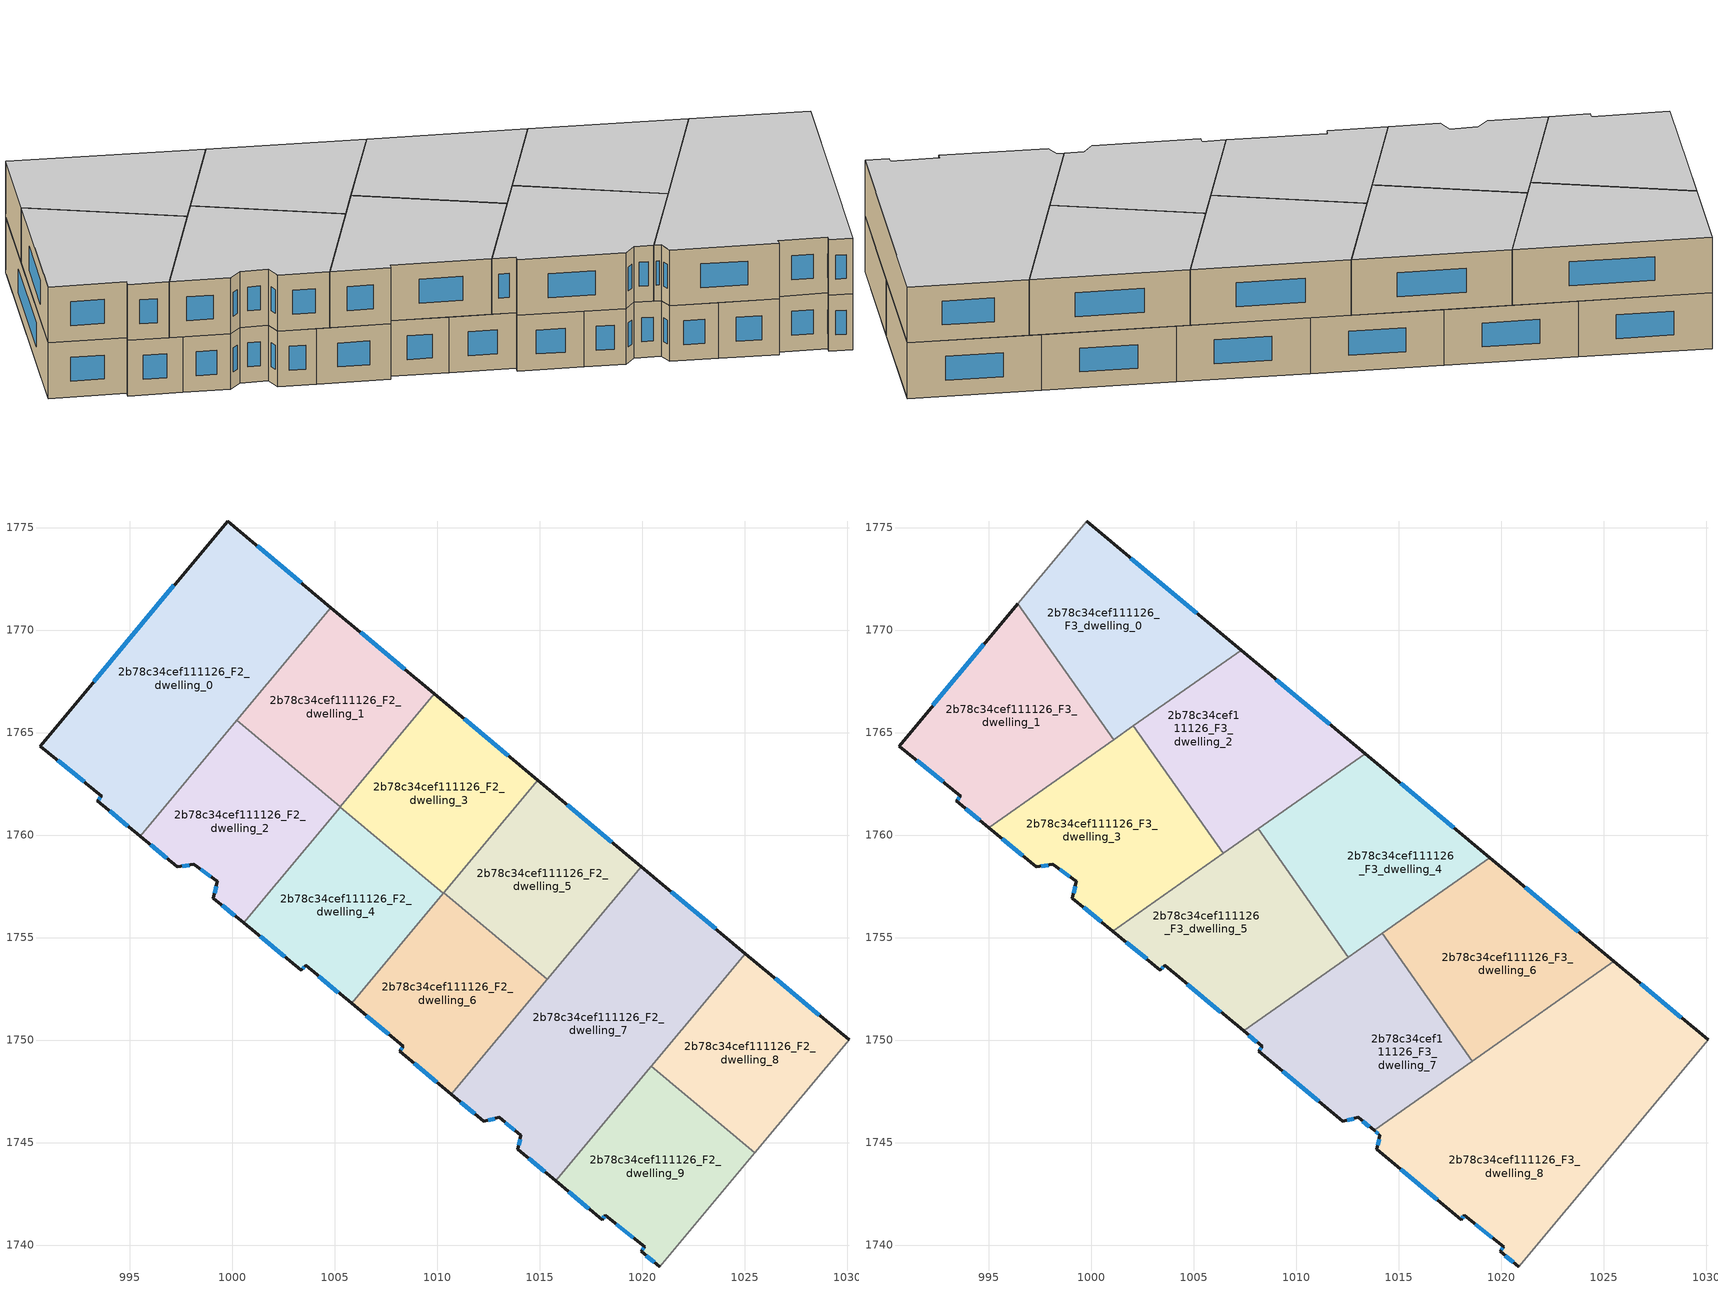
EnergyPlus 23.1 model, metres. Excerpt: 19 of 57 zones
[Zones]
2b78c34cef111126_F2_dwelling_0
 floor to 2b78c34cef111126_F1_dwelling_0 (EU_floor_Construction): 1004.81,1771.1 995.5,1759.95 993.42,1761.67 993.63,1761.9 990.62,1764.34 999.76,1775.31 z6
 wall outside (EU_wall_Construction): 1004.81,1771.1 999.76,1775.31 990.62,1764.34 993.63,1761.9 993.42,1761.67 995.5,1759.95 z6:9
 wall to 2b78c34cef111126_F2_dwelling_2 (EU_wall_Construction): 995.5,1759.95 1000.21,1765.59 z6:9
 wall to 2b78c34cef111126_F2_dwelling_1 (EU_wall_Construction): 1000.21,1765.59 1004.81,1771.1 z6:9
 window (EU_Window_Construction): 1003.37,1772.3 1001.2,1774.1 / 994.01,1761.17 994.9,1760.44 / 993.57,1761.83 993.48,1761.73 / 991.48,1763.64 992.77,1762.6 / 997.15,1772.17 993.23,1767.47 z6.86:8.14
2b78c34cef111126_F2_dwelling_1
 floor to 2b78c34cef111126_F1_dwelling_1 (EU_floor_Construction): 1009.86,1766.88 1005.26,1761.38 1000.21,1765.59 1004.81,1771.1 z6
 wall outside (EU_wall_Construction): 1009.86,1766.88 1004.81,1771.1 z6:9
 wall to 2b78c34cef111126_F2_dwelling_2 (EU_wall_Construction): 1000.21,1765.59 1005.26,1761.38 z6:9
 wall to 2b78c34cef111126_F2_dwelling_3 (EU_wall_Construction): 1005.26,1761.38 1009.86,1766.88 z6:9
 window (EU_Window_Construction): 1008.42,1768.09 1006.25,1769.89 z6.86:8.14
 ceiling adiabatic (EU_roof_Construction): 1007.3,1769.02 1004.81,1771.1 1000.32,1765.72 1000.69,1765.19 1001.23,1764.74 z9
2b78c34cef111126_F2_dwelling_2
 floor to 2b78c34cef111126_F1_dwelling_2 (EU_floor_Construction): 1005.26,1761.38 1000.54,1755.72 999.08,1756.93 999.27,1757.73 998.12,1758.57 997.32,1758.44 995.5,1759.95 1000.21,1765.59 z6
 wall outside (EU_wall_Construction): 995.5,1759.95 997.32,1758.44 998.12,1758.57 999.27,1757.73 999.08,1756.93 1000.54,1755.72 z6:9
 wall to 2b78c34cef111126_F2_dwelling_4 (EU_wall_Construction): 1000.54,1755.72 1005.25,1761.36 z6:9
 wall to 2b78c34cef111126_F2_dwelling_3 (EU_wall_Construction): 1005.25,1761.36 1005.26,1761.38 z6:9
 window (EU_Window_Construction): 996.02,1759.52 996.8,1758.87 / 999.5,1756.58 1000.12,1756.07 / 999.21,1757.5 999.13,1757.16 / 998.45,1758.33 998.94,1757.97 / 997.55,1758.48 997.89,1758.53 z6.86:8.14
2b78c34cef111126_F2_dwelling_3
 floor to 2b78c34cef111126_F1_dwelling_3 (EU_floor_Construction): 1014.9,1762.67 1010.29,1757.16 1005.25,1761.36 1009.86,1766.88 z6
 wall outside (EU_wall_Construction): 1014.9,1762.67 1009.86,1766.88 z6:9
 wall to 2b78c34cef111126_F2_dwelling_4 (EU_wall_Construction): 1005.25,1761.36 1010.29,1757.16 z6:9
 wall to 2b78c34cef111126_F2_dwelling_5 (EU_wall_Construction): 1010.31,1757.18 1014.9,1762.67 z6:9
 wall to 2b78c34cef111126_F2_dwelling_6 (EU_wall_Construction): 1010.3,1757.16 1010.31,1757.18 z6:9
 window (EU_Window_Construction): 1013.46,1763.88 1011.3,1765.68 z6.86:8.14
2b78c34cef111126_F2_dwelling_4
 floor to 2b78c34cef111126_F1_dwelling_4 (EU_floor_Construction): 1010.29,1757.16 1005.81,1751.79 1003.57,1753.65 1003.36,1753.41 1000.54,1755.72 1005.25,1761.36 z6
 wall outside (EU_wall_Construction): 1000.54,1755.72 1003.36,1753.41 1003.57,1753.65 1005.81,1751.79 z6:9
 wall to 2b78c34cef111126_F2_dwelling_6 (EU_wall_Construction): 1005.81,1751.79 1010.29,1757.16 z6:9
 window (EU_Window_Construction): 1004.21,1753.11 1005.17,1752.32 / 1003.42,1753.48 1003.51,1753.58 / 1001.35,1755.06 1002.56,1754.07 z6.86:8.14
2b78c34cef111126_F2_dwelling_5
 floor to 2b78c34cef111126_F1_dwelling_5 (EU_floor_Construction): 1019.96,1758.45 1015.37,1752.95 1010.31,1757.18 1014.9,1762.67 z6
 wall outside (EU_wall_Construction): 1019.96,1758.45 1014.9,1762.67 z6:9
 wall to 2b78c34cef111126_F2_dwelling_6 (EU_wall_Construction): 1010.31,1757.18 1015.37,1752.95 z6:9
 wall to 2b78c34cef111126_F2_dwelling_7 (EU_wall_Construction): 1015.37,1752.95 1019.96,1758.45 z6:9
 window (EU_Window_Construction): 1018.51,1759.66 1016.34,1761.47 z6.86:8.14
2b78c34cef111126_F2_dwelling_6
 floor to 2b78c34cef111126_F1_dwelling_6 (EU_floor_Construction): 1015.37,1752.95 1010.69,1747.35 1008.16,1749.46 1008.34,1749.68 1005.81,1751.79 1010.31,1757.18 z6
 wall outside (EU_wall_Construction): 1005.81,1751.79 1008.34,1749.68 1008.16,1749.46 1010.69,1747.35 z6:9
 wall to 2b78c34cef111126_F2_dwelling_7 (EU_wall_Construction): 1010.69,1747.35 1015.37,1752.95 z6:9
 window (EU_Window_Construction): 1008.88,1748.86 1009.96,1747.95 / 1008.29,1749.62 1008.21,1749.52 / 1006.53,1751.19 1007.62,1750.28 z6.86:8.14
2b78c34cef111126_F2_dwelling_7
 floor to 2b78c34cef111126_F1_dwelling_7 (EU_floor_Construction): 1025.03,1754.22 1015.77,1743.13 1013.91,1744.68 1014.08,1745.36 1013.01,1746.22 1012.27,1746.03 1010.69,1747.35 1019.96,1758.45 z6
 wall outside (EU_wall_Construction): 1010.69,1747.35 1012.27,1746.03 1013.01,1746.22 1014.08,1745.36 1013.91,1744.68 1015.77,1743.13 / 1025.03,1754.22 1019.96,1758.45 z6:9
 wall to 2b78c34cef111126_F2_dwelling_9 (EU_wall_Construction): 1015.77,1743.13 1020.43,1748.72 z6:9
 wall to 2b78c34cef111126_F2_dwelling_8 (EU_wall_Construction): 1020.43,1748.72 1025.03,1754.22 z6:9
 window (EU_Window_Construction): 1011.14,1746.97 1011.82,1746.4 / 1023.58,1755.43 1021.41,1757.24 / 1014.45,1744.24 1015.24,1743.57 / 1014.03,1745.17 1013.96,1744.87 / 1013.32,1745.98 1013.77,1745.61 / 1012.48,1746.08 1012.8,1746.17 z6.86:8.14
2b78c34cef111126_F2_dwelling_8
 floor to 2b78c34cef111126_F1_dwelling_8 (EU_floor_Construction): 1030.08,1750 1025.49,1744.5 1020.43,1748.72 1025.03,1754.22 z6
 wall outside (EU_wall_Construction): 1030.08,1750 1025.03,1754.22 z6:9
 wall to 2b78c34cef111126_F2_dwelling_9 (EU_wall_Construction): 1020.43,1748.72 1025.49,1744.5 z6:9
 wall adiabatic (EU_wall_Construction): 1025.49,1744.5 1030.08,1750 z6:9
 window (EU_Window_Construction): 1028.64,1751.21 1026.47,1753.01 z6.86:8.14
2b78c34cef111126_F2_dwelling_9
 floor to 2b78c34cef111126_F1_dwelling_9 (EU_floor_Construction): 1025.49,1744.5 1020.85,1738.94 1019.93,1739.7 1020.11,1739.92 1018.19,1741.46 1018.04,1741.23 1015.77,1743.13 1020.43,1748.72 z6
 wall outside (EU_wall_Construction): 1015.77,1743.13 1018.04,1741.23 1018.19,1741.46 1020.11,1739.92 1019.93,1739.7 1020.85,1738.94 z6:9
 wall adiabatic (EU_wall_Construction): 1020.85,1738.94 1025.49,1744.5 z6:9
 window (EU_Window_Construction): 1018.08,1741.3 1018.14,1741.39 / 1016.42,1742.59 1017.39,1741.78 / 1020.2,1739.48 1020.59,1739.16 / 1020.06,1739.86 1019.98,1739.76 / 1018.73,1741.02 1019.56,1740.36 z6.86:8.14
2b78c34cef111126_F3_dwelling_0
 floor adiabatic (EU_floor_Construction): 1007.3,1769.02 1001.23,1764.74 1000.69,1765.19 1000.32,1765.72 1004.81,1771.1 z9
 floor to 2b78c34cef111126_F2_dwelling_0 (EU_floor_Construction): 1004.81,1771.1 1000.32,1765.72 996.41,1771.28 999.76,1775.31 z9
 floor to 2b78c34cef111126_F2_dwelling_2 (EU_floor_Construction): 1001.23,1764.74 1001.08,1764.64 1000.69,1765.19 z9
 wall outside (EU_wall_Construction): 1007.3,1769.02 999.76,1775.31 z9:12
 wall to 2b78c34cef111126_F3_dwelling_1 (EU_wall_Construction): 996.41,1771.28 1001.08,1764.64 z9:12
 wall adiabatic (EU_wall_Construction): 999.76,1775.31 996.41,1771.28 z9:12
 wall to 2b78c34cef111126_F3_dwelling_2 (EU_wall_Construction): 1002.05,1765.32 1007.3,1769.02 z9:12
 wall to 2b78c34cef111126_F3_dwelling_3 (EU_wall_Construction): 1001.08,1764.64 1002.05,1765.32 z9:12
 window (EU_Window_Construction): 1005.15,1770.81 1001.92,1773.51 z9.86:11.14
 ceiling to 2b78c34cef111126_F4_dwelling_0 (EU_floor_Construction): 1007.3,1769.02 999.76,1775.31 996.41,1771.28 1001.08,1764.64 z12
2b78c34cef111126_F3_dwelling_1
 floor to 2b78c34cef111126_F2_dwelling_0 (EU_floor_Construction): 996.41,1771.28 1000.32,1765.72 997.05,1761.8 995,1760.36 993.42,1761.67 993.63,1761.9 990.62,1764.34 z9
 floor to 2b78c34cef111126_F2_dwelling_1 (EU_floor_Construction): 1000.32,1765.72 1000.69,1765.19 1000.21,1765.59 z9
 floor to 2b78c34cef111126_F2_dwelling_2 (EU_floor_Construction): 1000.69,1765.19 1001.08,1764.64 997.05,1761.8 1000.21,1765.59 z9
 wall outside (EU_wall_Construction): 996.41,1771.28 990.62,1764.34 993.63,1761.9 993.42,1761.67 995,1760.36 z9:12
 wall to 2b78c34cef111126_F3_dwelling_3 (EU_wall_Construction): 995,1760.36 1001.08,1764.64 z9:12
 window (EU_Window_Construction): 993.87,1761.29 994.55,1760.73 / 993.57,1761.83 993.48,1761.73 / 991.48,1763.64 992.77,1762.6 / 994.75,1769.3 992.27,1766.32 z9.86:11.14
 ceiling to 2b78c34cef111126_F4_dwelling_1 (EU_floor_Construction): 1001.08,1764.64 996.41,1771.28 990.62,1764.34 993.63,1761.9 993.42,1761.67 995,1760.36 z12
2b78c34cef111126_F3_dwelling_2
 floor to 2b78c34cef111126_F2_dwelling_3 (EU_floor_Construction): 1013.35,1763.97 1007.26,1759.69 1005.25,1761.36 1009.86,1766.88 z9
 floor to 2b78c34cef111126_F2_dwelling_1 (EU_floor_Construction): 1009.86,1766.88 1005.26,1761.38 1004.21,1762.26 1002.05,1765.32 1007.3,1769.02 z9
 floor to 2b78c34cef111126_F2_dwelling_2 (EU_floor_Construction): 1005.26,1761.38 1005.03,1761.09 1004.21,1762.26 z9
 floor to 2b78c34cef111126_F2_dwelling_4 (EU_floor_Construction): 1007.26,1759.69 1006.43,1759.1 1005.03,1761.09 1005.25,1761.36 z9
 wall outside (EU_wall_Construction): 1013.35,1763.97 1007.3,1769.02 z9:12
 wall to 2b78c34cef111126_F3_dwelling_3 (EU_wall_Construction): 1002.05,1765.32 1006.43,1759.1 z9:12
 wall to 2b78c34cef111126_F3_dwelling_4 (EU_wall_Construction): 1008.13,1760.29 1013.35,1763.97 z9:12
 wall to 2b78c34cef111126_F3_dwelling_5 (EU_wall_Construction): 1006.43,1759.1 1008.13,1760.29 z9:12
 window (EU_Window_Construction): 1011.62,1765.41 1009.03,1767.57 z9.86:11.14
 ceiling to 2b78c34cef111126_F4_dwelling_2 (EU_floor_Construction): 1013.35,1763.97 1007.3,1769.02 1002.05,1765.32 1006.43,1759.1 z12
2b78c34cef111126_F3_dwelling_3
 floor to 2b78c34cef111126_F2_dwelling_2 (EU_floor_Construction): 1004.21,1762.26 1005.03,1761.09 1000.54,1755.72 999.08,1756.93 999.27,1757.73 998.12,1758.57 997.32,1758.44 995.5,1759.95 997.05,1761.8 1001.23,1764.74 z9
 floor to 2b78c34cef111126_F2_dwelling_0 (EU_floor_Construction): 997.05,1761.8 995.5,1759.95 995,1760.36 z9
 floor to 2b78c34cef111126_F2_dwelling_4 (EU_floor_Construction): 1005.03,1761.09 1006.43,1759.1 1001.05,1755.31 1000.54,1755.72 z9
 floor to 2b78c34cef111126_F2_dwelling_1 (EU_floor_Construction): 1002.05,1765.32 1004.21,1762.26 1001.23,1764.74 z9
 wall outside (EU_wall_Construction): 995,1760.36 997.32,1758.44 998.12,1758.57 999.27,1757.73 999.08,1756.93 1001.05,1755.31 z9:12
 wall to 2b78c34cef111126_F3_dwelling_5 (EU_wall_Construction): 1001.05,1755.31 1006.43,1759.1 z9:12
 window (EU_Window_Construction): 995.66,1759.81 996.66,1758.99 / 999.64,1756.46 1000.48,1755.77 / 999.21,1757.5 999.13,1757.16 / 998.45,1758.33 998.94,1757.97 / 997.55,1758.48 997.89,1758.53 z9.86:11.14
 ceiling to 2b78c34cef111126_F4_dwelling_3 (EU_floor_Construction): 1006.43,1759.1 1002.05,1765.32 995,1760.36 997.32,1758.44 998.12,1758.57 999.27,1757.73 999.08,1756.93 1001.05,1755.31 z12
2b78c34cef111126_F3_dwelling_4
 floor to 2b78c34cef111126_F2_dwelling_5 (EU_floor_Construction): 1019.42,1758.9 1013.36,1754.63 1010.35,1757.15 1010.32,1757.19 1014.9,1762.67 z9
 floor to 2b78c34cef111126_F2_dwelling_3 (EU_floor_Construction): 1014.9,1762.67 1010.32,1757.19 1008.13,1760.29 1013.35,1763.97 z9
 floor to 2b78c34cef111126_F2_dwelling_6 (EU_floor_Construction): 1013.36,1754.63 1012.53,1754.04 1010.35,1757.15 z9
 wall outside (EU_wall_Construction): 1019.42,1758.9 1013.35,1763.97 z9:12
 wall to 2b78c34cef111126_F3_dwelling_5 (EU_wall_Construction): 1008.13,1760.29 1012.53,1754.04 z9:12
 wall to 2b78c34cef111126_F3_dwelling_6 (EU_wall_Construction): 1014.19,1755.22 1019.42,1758.9 z9:12
 wall to 2b78c34cef111126_F3_dwelling_7 (EU_wall_Construction): 1012.53,1754.04 1014.19,1755.22 z9:12
 window (EU_Window_Construction): 1017.69,1760.35 1015.08,1762.52 z9.86:11.14
 ceiling to 2b78c34cef111126_F4_dwelling_4 (EU_floor_Construction): 1019.42,1758.9 1013.35,1763.97 1008.13,1760.29 1012.53,1754.04 z12
2b78c34cef111126_F3_dwelling_5
 floor to 2b78c34cef111126_F2_dwelling_4 (EU_floor_Construction): 1010.29,1757.16 1005.81,1751.79 1003.57,1753.65 1003.36,1753.41 1001.05,1755.31 1007.26,1759.69 z9
 floor to 2b78c34cef111126_F2_dwelling_6 (EU_floor_Construction): 1010.35,1757.15 1012.53,1754.04 1007.42,1750.45 1005.81,1751.79 1010.29,1757.16 1010.31,1757.18 z9
 floor to 2b78c34cef111126_F2_dwelling_3 (EU_floor_Construction): 1008.13,1760.29 1010.32,1757.19 1010.29,1757.16 1007.26,1759.69 z9
 wall outside (EU_wall_Construction): 1001.05,1755.31 1003.36,1753.41 1003.57,1753.65 1007.42,1750.45 z9:12
 wall to 2b78c34cef111126_F3_dwelling_7 (EU_wall_Construction): 1007.42,1750.45 1012.53,1754.04 z9:12
 window (EU_Window_Construction): 1004.67,1752.73 1006.32,1751.36 / 1003.42,1753.48 1003.51,1753.58 / 1001.71,1754.77 1002.7,1753.95 z9.86:11.14
 ceiling to 2b78c34cef111126_F4_dwelling_5 (EU_floor_Construction): 1012.53,1754.04 1008.13,1760.29 1001.05,1755.31 1003.36,1753.41 1003.57,1753.65 1007.42,1750.45 z12
2b78c34cef111126_F3_dwelling_6
 floor to 2b78c34cef111126_F2_dwelling_7 (EU_floor_Construction): 1025.03,1754.22 1023.59,1752.49 1018.59,1748.97 1015.6,1753.23 1019.96,1758.45 z9
 floor to 2b78c34cef111126_F2_dwelling_5 (EU_floor_Construction): 1019.96,1758.45 1015.6,1753.23 1014.2,1755.22 1019.42,1758.9 z9
 floor to 2b78c34cef111126_F2_dwelling_8 (EU_floor_Construction): 1025.49,1753.83 1023.59,1752.49 1025.03,1754.22 z9
 wall outside (EU_wall_Construction): 1025.49,1753.83 1019.42,1758.9 z9:12
 wall to 2b78c34cef111126_F3_dwelling_7 (EU_wall_Construction): 1014.2,1755.22 1018.59,1748.97 z9:12
 wall to 2b78c34cef111126_F3_dwelling_8 (EU_wall_Construction): 1018.59,1748.97 1025.49,1753.83 z9:12
 window (EU_Window_Construction): 1023.76,1755.28 1021.16,1757.45 z9.86:11.14
 ceiling to 2b78c34cef111126_F4_dwelling_6 (EU_floor_Construction): 1025.49,1753.83 1019.42,1758.9 1014.2,1755.22 1018.59,1748.97 z12
2b78c34cef111126_F3_dwelling_7
 floor to 2b78c34cef111126_F2_dwelling_6 (EU_floor_Construction): 1015.37,1752.95 1010.69,1747.35 1008.16,1749.46 1008.34,1749.68 1007.42,1750.45 1013.36,1754.63 z9
 floor to 2b78c34cef111126_F2_dwelling_7 (EU_floor_Construction): 1015.6,1753.23 1018.59,1748.97 1013.79,1745.59 1013.01,1746.22 1012.27,1746.03 1010.69,1747.35 z9
 floor to 2b78c34cef111126_F2_dwelling_5 (EU_floor_Construction): 1014.2,1755.22 1015.6,1753.23 1015.37,1752.95 1013.36,1754.63 z9
 wall outside (EU_wall_Construction): 1007.42,1750.45 1008.34,1749.68 1008.16,1749.46 1012.27,1746.03 1013.01,1746.22 1013.79,1745.59 z9:12
 wall to 2b78c34cef111126_F3_dwelling_8 (EU_wall_Construction): 1013.79,1745.59 1018.59,1748.97 z9:12
 window (EU_Window_Construction): 1007.68,1750.23 1008.08,1749.9 / 1013.23,1746.04 1013.57,1745.77 / 1012.48,1746.08 1012.8,1746.17 / 1009.33,1748.48 1011.09,1747.01 / 1008.29,1749.62 1008.21,1749.52 z9.86:11.14
 ceiling to 2b78c34cef111126_F4_dwelling_7 (EU_floor_Construction): 1018.59,1748.97 1014.2,1755.22 1007.42,1750.45 1008.34,1749.68 1008.16,1749.46 1012.27,1746.03 1013.01,1746.22 1013.79,1745.59 z12
2b78c34cef111126_F3_dwelling_8
 floor to 2b78c34cef111126_F2_dwelling_8 (EU_floor_Construction): 1030.08,1750 1025.49,1744.5 1020.43,1748.72 1023.59,1752.49 1025.49,1753.83 z9
 floor to 2b78c34cef111126_F2_dwelling_9 (EU_floor_Construction): 1025.49,1744.5 1020.85,1738.94 1019.93,1739.7 1020.11,1739.92 1018.19,1741.46 1018.04,1741.23 1015.77,1743.13 1020.43,1748.72 z9
 floor to 2b78c34cef111126_F2_dwelling_7 (EU_floor_Construction): 1023.59,1752.49 1015.77,1743.13 1013.91,1744.68 1014.08,1745.36 1013.79,1745.59 z9
 wall outside (EU_wall_Construction): 1013.79,1745.59 1014.08,1745.36 1013.91,1744.68 1018.04,1741.23 1018.19,1741.46 1020.11,1739.92 1019.93,1739.7 1020.85,1738.94 / 1030.08,1750 1025.49,1753.83 z9:12
 wall adiabatic (EU_wall_Construction): 1020.85,1738.94 1030.08,1750 z9:12
 window (EU_Window_Construction): 1015.09,1743.7 1016.86,1742.22 / 1014.03,1745.17 1013.96,1744.87 / 1013.87,1745.53 1013.99,1745.43 / 1028.77,1751.1 1026.8,1752.74 / 1020.2,1739.48 1020.59,1739.16 / 1020.06,1739.86 1019.98,1739.76 / 1018.73,1741.02 1019.56,1740.36 / 1018.08,1741.3 1018.14,1741.39 z9.86:11.14
 ceiling to 2b78c34cef111126_F4_dwelling_8 (EU_floor_Construction): 1020.85,1738.94 1030.08,1750 1025.49,1753.83 1013.79,1745.59 1014.08,1745.36 1013.91,1744.68 1018.04,1741.23 1018.19,1741.46 1020.11,1739.92 1019.93,1739.7 z12
[Building]
EU S2 Campaign: North Axis=0; Terrain=City; Solar Distribution=FullExterior
[Site:Location]
Helsinki-Vantaa.AP: Latitude=60.317; Longitude=24.963; Time Zone=2; Elevation=54.6
[SizingPeriod:WeatherFileDays]
AnnualSizingPeriod: Begin Month=1; Begin Day of Month=1; End Month=12; End Day of Month=31; Day of Week for Start Day=Monday; Use Weather File Daylight Saving Period=No; Use Weather File Rain and Snow Indicators=No
[MATERIAL]
EU_InternalMass_Material: Roughness=MediumRough; Thickness=0.1; Conductivity=1; Density=1800; Specific Heat=900; Thermal Absorptance=0.9; Solar Absorptance=0.7; Visible Absorptance=0.7
[MATERIAL:NOMASS] Roughness=MediumRough; Thermal Absorptance=0.9; Solar Absorptance=0.7; Visible Absorptance=0.7
Name | Thermal Resistance
EU_wall_NoMass | 1.10183
EU_roof_NoMass; EU_floor_NoMass | 1.70606
[WINDOWMATERIAL:SIMPLEGLAZINGSYSTEM]
EU_Window_SimpleGlazing: UFactor=3.11035; Solar Heat Gain Coefficient=0.8; Visible Transmittance=0.8
[CONSTRUCTION]
EU_wall_Construction: EU_wall_NoMass
EU_roof_Construction: EU_roof_NoMass
EU_floor_Construction: EU_floor_NoMass
EU_Window_Construction: EU_Window_SimpleGlazing
EU_InternalMass_Construction: EU_InternalMass_Material
[ZONE] Type=1; Multiplier=1; Ceiling Height=autocalculate; Floor Area=autocalculate; Part of Total Floor Area=Yes
Name | Volume
2b78c34cef111126_F2_dwelling_0 | 283.068
2b78c34cef111126_F3_dwelling_0; 2b78c34cef111126_F3_dwelling_3 | 169.85
2b78c34cef111126_F2_dwelling_1 | 141.535
2b78c34cef111126_F3_dwelling_1 | 169.848
2b78c34cef111126_F2_dwelling_2 | 141.528
2b78c34cef111126_F3_dwelling_2; 2b78c34cef111126_F3_dwelling_5 | 169.842
2b78c34cef111126_F2_dwelling_3 | 141.538
2b78c34cef111126_F2_dwelling_4 | 141.534
2b78c34cef111126_F3_dwelling_4 | 169.838
2b78c34cef111126_F2_dwelling_5 | 141.549
2b78c34cef111126_F2_dwelling_6 | 141.529
2b78c34cef111126_F3_dwelling_6 | 169.819
2b78c34cef111126_F2_dwelling_7 | 283.107
2b78c34cef111126_F3_dwelling_7 | 169.847
2b78c34cef111126_F2_dwelling_8 | 141.543
2b78c34cef111126_F3_dwelling_8 | 339.71
2b78c34cef111126_F2_dwelling_9 | 141.533
[INTERNALMASS] Construction=EU_InternalMass_Construction
Name | Zone or ZoneList | Surface Area
2b78c34cef111126_F2_dwelling_0_EU_InternalMass | 2b78c34cef111126_F2_dwelling_0 | 94.3562
2b78c34cef111126_F2_dwelling_1_EU_InternalMass | 2b78c34cef111126_F2_dwelling_1 | 47.1787
2b78c34cef111126_F2_dwelling_2_EU_InternalMass | 2b78c34cef111126_F2_dwelling_2 | 47.1752
2b78c34cef111126_F2_dwelling_3_EU_InternalMass | 2b78c34cef111126_F2_dwelling_3 | 47.1794
2b78c34cef111126_F2_dwelling_4_EU_InternalMass | 2b78c34cef111126_F2_dwelling_4 | 47.1782
2b78c34cef111126_F2_dwelling_5_EU_InternalMass | 2b78c34cef111126_F2_dwelling_5 | 47.1834
2b78c34cef111126_F2_dwelling_6_EU_InternalMass | 2b78c34cef111126_F2_dwelling_6 | 47.1767
2b78c34cef111126_F2_dwelling_7_EU_InternalMass | 2b78c34cef111126_F2_dwelling_7 | 94.3693
2b78c34cef111126_F2_dwelling_8_EU_InternalMass | 2b78c34cef111126_F2_dwelling_8 | 47.1812
2b78c34cef111126_F2_dwelling_9_EU_InternalMass | 2b78c34cef111126_F2_dwelling_9 | 47.1777
2b78c34cef111126_F3_dwelling_0_EU_InternalMass | 2b78c34cef111126_F3_dwelling_0 | 56.6166
2b78c34cef111126_F3_dwelling_1_EU_InternalMass | 2b78c34cef111126_F3_dwelling_1 | 56.6164
2b78c34cef111126_F3_dwelling_2_EU_InternalMass | 2b78c34cef111126_F3_dwelling_2 | 56.6144
2b78c34cef111126_F3_dwelling_3_EU_InternalMass | 2b78c34cef111126_F3_dwelling_3 | 56.6158
2b78c34cef111126_F3_dwelling_4_EU_InternalMass | 2b78c34cef111126_F3_dwelling_4 | 56.6126
2b78c34cef111126_F3_dwelling_5_EU_InternalMass | 2b78c34cef111126_F3_dwelling_5 | 56.6139
2b78c34cef111126_F3_dwelling_6_EU_InternalMass | 2b78c34cef111126_F3_dwelling_6 | 56.6062
2b78c34cef111126_F3_dwelling_7_EU_InternalMass | 2b78c34cef111126_F3_dwelling_7 | 56.616
2b78c34cef111126_F3_dwelling_8_EU_InternalMass | 2b78c34cef111126_F3_dwelling_8 | 113.237
[OTHEREQUIPMENT] Fuel Type=Electricity; Design Level Calculation Method=Watts/Area; Power per Zone Floor Area=1; Fraction Latent=0; Fraction Radiant=0; Fraction Lost=0; Carbon Dioxide Generation Rate=0; EndUse Subcategory=EU_Step8_InternalGains
Name | Zone or ZoneList or Space or SpaceList | Schedule
EU_Step8_InternalGain_2b78c34cef111126_F2_dwelling_0_f000 | 2b78c34cef111126_F2_dwelling_0 | EU_Step8_GainSchedule_2b78c34cef111126_F2_dwelling_0_f000
EU_Step8_InternalGain_2b78c34cef111126_F2_dwelling_1_f000 | 2b78c34cef111126_F2_dwelling_1 | EU_Step8_GainSchedule_2b78c34cef111126_F2_dwelling_1_f000
EU_Step8_InternalGain_2b78c34cef111126_F2_dwelling_2_f000 | 2b78c34cef111126_F2_dwelling_2 | EU_Step8_GainSchedule_2b78c34cef111126_F2_dwelling_2_f000
EU_Step8_InternalGain_2b78c34cef111126_F2_dwelling_3_f000 | 2b78c34cef111126_F2_dwelling_3 | EU_Step8_GainSchedule_2b78c34cef111126_F2_dwelling_3_f000
EU_Step8_InternalGain_2b78c34cef111126_F2_dwelling_4_f000 | 2b78c34cef111126_F2_dwelling_4 | EU_Step8_GainSchedule_2b78c34cef111126_F2_dwelling_4_f000
EU_Step8_InternalGain_2b78c34cef111126_F2_dwelling_5_f000 | 2b78c34cef111126_F2_dwelling_5 | EU_Step8_GainSchedule_2b78c34cef111126_F2_dwelling_5_f000
EU_Step8_InternalGain_2b78c34cef111126_F2_dwelling_6_f000 | 2b78c34cef111126_F2_dwelling_6 | EU_Step8_GainSchedule_2b78c34cef111126_F2_dwelling_6_f000
EU_Step8_InternalGain_2b78c34cef111126_F2_dwelling_7_f000 | 2b78c34cef111126_F2_dwelling_7 | EU_Step8_GainSchedule_2b78c34cef111126_F2_dwelling_7_f000
EU_Step8_InternalGain_2b78c34cef111126_F2_dwelling_8_f000 | 2b78c34cef111126_F2_dwelling_8 | EU_Step8_GainSchedule_2b78c34cef111126_F2_dwelling_8_f000
EU_Step8_InternalGain_2b78c34cef111126_F2_dwelling_9_f000 | 2b78c34cef111126_F2_dwelling_9 | EU_Step8_GainSchedule_2b78c34cef111126_F2_dwelling_9_f000
EU_Step8_InternalGain_2b78c34cef111126_F3_dwelling_0_f000 | 2b78c34cef111126_F3_dwelling_0 | EU_Step8_GainSchedule_2b78c34cef111126_F3_dwelling_0_f000
EU_Step8_InternalGain_2b78c34cef111126_F3_dwelling_1_f000 | 2b78c34cef111126_F3_dwelling_1 | EU_Step8_GainSchedule_2b78c34cef111126_F3_dwelling_1_f000
EU_Step8_InternalGain_2b78c34cef111126_F3_dwelling_2_f000 | 2b78c34cef111126_F3_dwelling_2 | EU_Step8_GainSchedule_2b78c34cef111126_F3_dwelling_2_f000
EU_Step8_InternalGain_2b78c34cef111126_F3_dwelling_3_f000 | 2b78c34cef111126_F3_dwelling_3 | EU_Step8_GainSchedule_2b78c34cef111126_F3_dwelling_3_f000
EU_Step8_InternalGain_2b78c34cef111126_F3_dwelling_4_f000 | 2b78c34cef111126_F3_dwelling_4 | EU_Step8_GainSchedule_2b78c34cef111126_F3_dwelling_4_f000
EU_Step8_InternalGain_2b78c34cef111126_F3_dwelling_5_f000 | 2b78c34cef111126_F3_dwelling_5 | EU_Step8_GainSchedule_2b78c34cef111126_F3_dwelling_5_f000
EU_Step8_InternalGain_2b78c34cef111126_F3_dwelling_6_f000 | 2b78c34cef111126_F3_dwelling_6 | EU_Step8_GainSchedule_2b78c34cef111126_F3_dwelling_6_f000
EU_Step8_InternalGain_2b78c34cef111126_F3_dwelling_7_f000 | 2b78c34cef111126_F3_dwelling_7 | EU_Step8_GainSchedule_2b78c34cef111126_F3_dwelling_7_f000
EU_Step8_InternalGain_2b78c34cef111126_F3_dwelling_8_f000 | 2b78c34cef111126_F3_dwelling_8 | EU_Step8_GainSchedule_2b78c34cef111126_F3_dwelling_8_f000
[ZONEVENTILATION:DESIGNFLOWRATE] Schedule=EU_AlwaysOn; Design Flow Rate Calculation Method=AirChanges/Hour; Air Changes per Hour=0.756316; Ventilation Type=Natural; Fan Pressure Rise=0; Fan Total Efficiency=1; Constant Term Coefficient=1; Temperature Term Coefficient=0; Velocity Term Coefficient=0; Velocity Squared Term Coefficient=0; Minimum Indoor Temperature=-100; Maximum Indoor Temperature=100; Delta Temperature=-100; Minimum Outdoor Temperature=-100; Maximum Outdoor Temperature=100; Maximum Wind Speed=40
Name | Zone or ZoneList or Space or SpaceList
EU_ConstantAir_2b78c34cef111126_F2_dwelling_0 | 2b78c34cef111126_F2_dwelling_0
EU_ConstantAir_2b78c34cef111126_F2_dwelling_1 | 2b78c34cef111126_F2_dwelling_1
EU_ConstantAir_2b78c34cef111126_F2_dwelling_2 | 2b78c34cef111126_F2_dwelling_2
EU_ConstantAir_2b78c34cef111126_F2_dwelling_3 | 2b78c34cef111126_F2_dwelling_3
EU_ConstantAir_2b78c34cef111126_F2_dwelling_4 | 2b78c34cef111126_F2_dwelling_4
EU_ConstantAir_2b78c34cef111126_F2_dwelling_5 | 2b78c34cef111126_F2_dwelling_5
EU_ConstantAir_2b78c34cef111126_F2_dwelling_6 | 2b78c34cef111126_F2_dwelling_6
EU_ConstantAir_2b78c34cef111126_F2_dwelling_7 | 2b78c34cef111126_F2_dwelling_7
EU_ConstantAir_2b78c34cef111126_F2_dwelling_8 | 2b78c34cef111126_F2_dwelling_8
EU_ConstantAir_2b78c34cef111126_F2_dwelling_9 | 2b78c34cef111126_F2_dwelling_9
EU_ConstantAir_2b78c34cef111126_F3_dwelling_0 | 2b78c34cef111126_F3_dwelling_0
EU_ConstantAir_2b78c34cef111126_F3_dwelling_1 | 2b78c34cef111126_F3_dwelling_1
EU_ConstantAir_2b78c34cef111126_F3_dwelling_2 | 2b78c34cef111126_F3_dwelling_2
EU_ConstantAir_2b78c34cef111126_F3_dwelling_3 | 2b78c34cef111126_F3_dwelling_3
EU_ConstantAir_2b78c34cef111126_F3_dwelling_4 | 2b78c34cef111126_F3_dwelling_4
EU_ConstantAir_2b78c34cef111126_F3_dwelling_5 | 2b78c34cef111126_F3_dwelling_5
EU_ConstantAir_2b78c34cef111126_F3_dwelling_6 | 2b78c34cef111126_F3_dwelling_6
EU_ConstantAir_2b78c34cef111126_F3_dwelling_7 | 2b78c34cef111126_F3_dwelling_7
EU_ConstantAir_2b78c34cef111126_F3_dwelling_8 | 2b78c34cef111126_F3_dwelling_8
[HVACTEMPLATE:ZONE:IDEALLOADSAIRSYSTEM] System Availability Schedule=EU_AlwaysOn; Maximum Heating Supply Air Temperature=50; Minimum Cooling Supply Air Temperature=13; Maximum Heating Supply Air Humidity Ratio=0.0156; Minimum Cooling Supply Air Humidity Ratio=0.0077; Heating Limit=NoLimit; Cooling Limit=NoLimit; Heating Availability Schedule=EU_AlwaysOn; Cooling Availability Schedule=EU_CoolingOff; Dehumidification Control Type=ConstantSensibleHeatRatio; Cooling Sensible Heat Ratio=0.7; Dehumidification Setpoint=60; Humidification Control Type=None; Humidification Setpoint=30; Outdoor Air Method=None; Outdoor Air Flow Rate per Person=0.00944; Outdoor Air Flow Rate per Zone Floor Area=0; Outdoor Air Flow Rate per Zone=0; Demand Controlled Ventilation Type=None; Outdoor Air Economizer Type=NoEconomizer; Heat Recovery Type=None; Sensible Heat Recovery Effectiveness=0.7; Latent Heat Recovery Effectiveness=0.65
Name | Template Thermostat
2b78c34cef111126_F2_dwelling_0 | EU_HeatOnly_2b78c34cef111126_F2_dwelling_0
2b78c34cef111126_F2_dwelling_1 | EU_HeatOnly_2b78c34cef111126_F2_dwelling_1
2b78c34cef111126_F2_dwelling_2 | EU_HeatOnly_2b78c34cef111126_F2_dwelling_2
2b78c34cef111126_F2_dwelling_3 | EU_HeatOnly_2b78c34cef111126_F2_dwelling_3
2b78c34cef111126_F2_dwelling_4 | EU_HeatOnly_2b78c34cef111126_F2_dwelling_4
2b78c34cef111126_F2_dwelling_5 | EU_HeatOnly_2b78c34cef111126_F2_dwelling_5
2b78c34cef111126_F2_dwelling_6 | EU_HeatOnly_2b78c34cef111126_F2_dwelling_6
2b78c34cef111126_F2_dwelling_7 | EU_HeatOnly_2b78c34cef111126_F2_dwelling_7
2b78c34cef111126_F2_dwelling_8 | EU_HeatOnly_2b78c34cef111126_F2_dwelling_8
2b78c34cef111126_F2_dwelling_9 | EU_HeatOnly_2b78c34cef111126_F2_dwelling_9
2b78c34cef111126_F3_dwelling_0 | EU_HeatOnly_2b78c34cef111126_F3_dwelling_0
2b78c34cef111126_F3_dwelling_1 | EU_HeatOnly_2b78c34cef111126_F3_dwelling_1
2b78c34cef111126_F3_dwelling_2 | EU_HeatOnly_2b78c34cef111126_F3_dwelling_2
2b78c34cef111126_F3_dwelling_3 | EU_HeatOnly_2b78c34cef111126_F3_dwelling_3
2b78c34cef111126_F3_dwelling_4 | EU_HeatOnly_2b78c34cef111126_F3_dwelling_4
2b78c34cef111126_F3_dwelling_5 | EU_HeatOnly_2b78c34cef111126_F3_dwelling_5
2b78c34cef111126_F3_dwelling_6 | EU_HeatOnly_2b78c34cef111126_F3_dwelling_6
2b78c34cef111126_F3_dwelling_7 | EU_HeatOnly_2b78c34cef111126_F3_dwelling_7
2b78c34cef111126_F3_dwelling_8 | EU_HeatOnly_2b78c34cef111126_F3_dwelling_8
[SIZING:ZONE] Zone Cooling Design Supply Air Temperature Input Method=SupplyAirTemperature; Zone Cooling Design Supply Air Temperature=13; Zone Heating Design Supply Air Temperature Input Method=SupplyAirTemperature; Zone Heating Design Supply Air Temperature=50; Zone Cooling Design Supply Air Humidity Ratio=0.008; Zone Heating Design Supply Air Humidity Ratio=0.008; Cooling Design Air Flow Method=DesignDay; Cooling Design Air Flow Rate=0; Cooling Minimum Air Flow per Zone Floor Area=0.000762; Cooling Minimum Air Flow=0; Cooling Minimum Air Flow Fraction=0.2; Heating Design Air Flow Method=DesignDay; Heating Design Air Flow Rate=0; Heating Maximum Air Flow per Zone Floor Area=0.002032; Heating Maximum Air Flow=0.141576; Heating Maximum Air Flow Fraction=0.3; Account for Dedicated Outdoor Air System=No; Dedicated Outdoor Air System Control Strategy=NeutralSupplyAir; Dedicated Outdoor Air Low Setpoint Temperature for Design=autosize; Dedicated Outdoor Air High Setpoint Temperature for Design=autosize; Zone Load Sizing Method=Sensible Load Only No Latent Load; Zone Latent Cooling Design Supply Air Humidity Ratio Input Method=HumidityRatioDifference; Zone Cooling Design Supply Air Humidity Ratio Difference=0.005; Zone Latent Heating Design Supply Air Humidity Ratio Input Method=HumidityRatioDifference; Zone Humidification Design Supply Air Humidity Ratio Difference=0.005
2b78c34cef111126_F2_dwelling_0; 2b78c34cef111126_F2_dwelling_1; 2b78c34cef111126_F2_dwelling_2; 2b78c34cef111126_F2_dwelling_3; 2b78c34cef111126_F2_dwelling_4; 2b78c34cef111126_F2_dwelling_5; 2b78c34cef111126_F2_dwelling_6; 2b78c34cef111126_F2_dwelling_7; 2b78c34cef111126_F2_dwelling_8; 2b78c34cef111126_F2_dwelling_9; 2b78c34cef111126_F3_dwelling_0; 2b78c34cef111126_F3_dwelling_1; 2b78c34cef111126_F3_dwelling_2; 2b78c34cef111126_F3_dwelling_3; 2b78c34cef111126_F3_dwelling_4; 2b78c34cef111126_F3_dwelling_5; 2b78c34cef111126_F3_dwelling_6; 2b78c34cef111126_F3_dwelling_7; 2b78c34cef111126_F3_dwelling_8
[SCHEDULE:CONSTANT]
Name | Hourly Value
EU_AlwaysOn | 1
EU_CoolingOff | 0
[SCHEDULE:FILE] Column Number=1; Rows to Skip at Top=0; Number of Hours of Data=8760; Column Separator=Comma; Interpolate to Timestep=No; Minutes per Item=60; Adjust Schedule for Daylight Savings=Yes
Name | File
EU_Step8_GainSchedule_2b78c34cef111126_F2_dwelling_0_f000 | ../../schedules/2b78c34cef111126/2b78c34cef111126_F2_dwelling_0_f000_gain.csv
EU_Step8_GainSchedule_2b78c34cef111126_F2_dwelling_1_f000 | ../../schedules/2b78c34cef111126/2b78c34cef111126_F2_dwelling_1_f000_gain.csv
EU_Step8_GainSchedule_2b78c34cef111126_F2_dwelling_2_f000 | ../../schedules/2b78c34cef111126/2b78c34cef111126_F2_dwelling_2_f000_gain.csv
EU_Step8_GainSchedule_2b78c34cef111126_F2_dwelling_3_f000 | ../../schedules/2b78c34cef111126/2b78c34cef111126_F2_dwelling_3_f000_gain.csv
EU_Step8_GainSchedule_2b78c34cef111126_F2_dwelling_4_f000 | ../../schedules/2b78c34cef111126/2b78c34cef111126_F2_dwelling_4_f000_gain.csv
EU_Step8_GainSchedule_2b78c34cef111126_F2_dwelling_5_f000 | ../../schedules/2b78c34cef111126/2b78c34cef111126_F2_dwelling_5_f000_gain.csv
EU_Step8_GainSchedule_2b78c34cef111126_F2_dwelling_6_f000 | ../../schedules/2b78c34cef111126/2b78c34cef111126_F2_dwelling_6_f000_gain.csv
EU_Step8_GainSchedule_2b78c34cef111126_F2_dwelling_7_f000 | ../../schedules/2b78c34cef111126/2b78c34cef111126_F2_dwelling_7_f000_gain.csv
EU_Step8_GainSchedule_2b78c34cef111126_F2_dwelling_8_f000 | ../../schedules/2b78c34cef111126/2b78c34cef111126_F2_dwelling_8_f000_gain.csv
EU_Step8_GainSchedule_2b78c34cef111126_F2_dwelling_9_f000 | ../../schedules/2b78c34cef111126/2b78c34cef111126_F2_dwelling_9_f000_gain.csv
EU_Step8_GainSchedule_2b78c34cef111126_F3_dwelling_0_f000 | ../../schedules/2b78c34cef111126/2b78c34cef111126_F3_dwelling_0_f000_gain.csv
EU_Step8_GainSchedule_2b78c34cef111126_F3_dwelling_1_f000 | ../../schedules/2b78c34cef111126/2b78c34cef111126_F3_dwelling_1_f000_gain.csv
EU_Step8_GainSchedule_2b78c34cef111126_F3_dwelling_2_f000 | ../../schedules/2b78c34cef111126/2b78c34cef111126_F3_dwelling_2_f000_gain.csv
EU_Step8_GainSchedule_2b78c34cef111126_F3_dwelling_3_f000 | ../../schedules/2b78c34cef111126/2b78c34cef111126_F3_dwelling_3_f000_gain.csv
EU_Step8_GainSchedule_2b78c34cef111126_F3_dwelling_4_f000 | ../../schedules/2b78c34cef111126/2b78c34cef111126_F3_dwelling_4_f000_gain.csv
EU_Step8_GainSchedule_2b78c34cef111126_F3_dwelling_5_f000 | ../../schedules/2b78c34cef111126/2b78c34cef111126_F3_dwelling_5_f000_gain.csv
EU_Step8_GainSchedule_2b78c34cef111126_F3_dwelling_6_f000 | ../../schedules/2b78c34cef111126/2b78c34cef111126_F3_dwelling_6_f000_gain.csv
EU_Step8_GainSchedule_2b78c34cef111126_F3_dwelling_7_f000 | ../../schedules/2b78c34cef111126/2b78c34cef111126_F3_dwelling_7_f000_gain.csv
EU_Step8_GainSchedule_2b78c34cef111126_F3_dwelling_8_f000 | ../../schedules/2b78c34cef111126/2b78c34cef111126_F3_dwelling_8_f000_gain.csv
